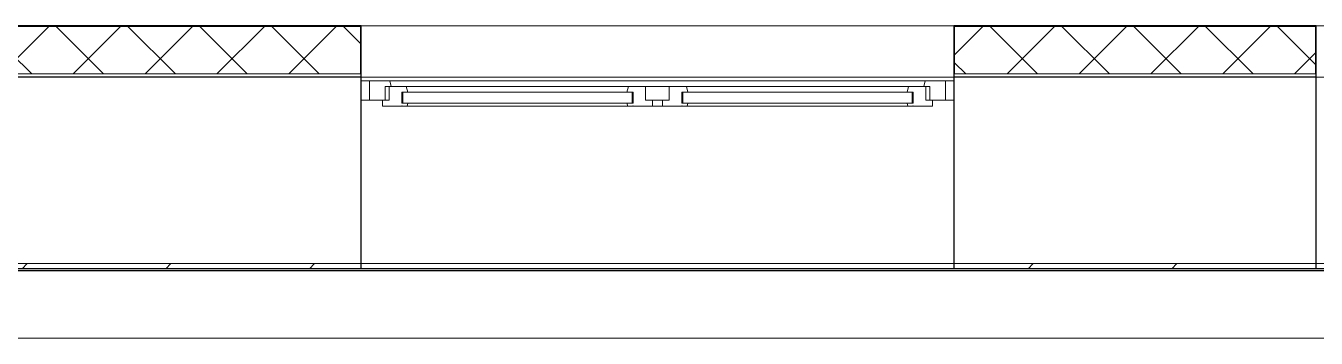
# Model space of a CAD drawing. Header units: millimetres. Extents: x -396912 to 182286, y -43638 to 41610.
# Drawn here: x -44636 to -40826, y 27552 to 28474 of the extents above; entities that cross this region are included whole.
import ezdxf

# ---------------------------------------------------------------- set-up
doc = ezdxf.new("R2010")
doc.units = ezdxf.units.MM
doc.linetypes.add('ADSK_Линия сетки', pattern=[25, 20, -2.5, 0, -2.5])
for name, color, linetype, lineweight in [('_ Окна', 7, 'Continuous', 9), ('Ограждение', 252, 'Continuous', 9), ('Окна', 252, 'Continuous', 9), ('Оси', 252, 'Continuous', 9), ('Стены внутренние', 7, 'Continuous', 18), ('Стены наружные', 7, 'Continuous', 18), ('Стены штриховка', 7, 'Continuous', 9)]:
    doc.layers.add(name, color=color, linetype=linetype, lineweight=lineweight)

# ---------------------------------------------------------------- blocks, each defined once
blk = doc.blocks.new('1 этаж')
at = {"layer": '_ Окна', "color": 251, "true_color": 0x636466}
for p, q in [((-49322.8, 27394.3), (-49347.8, 27394.3)), ((-49322.8, 27336.3), (-49322.8, 27394.3)), ((-47597.8, 27394.3), (-47622.8, 27394.3)), ((-47622.8, 27394.3), (-47622.8, 27336.3)), ((-49224.8, 27360.3), (-49227.8, 27360.3)), ((-49227.8, 27360.3), (-49227.8, 27328.3)), ((-48547.8, 27360.3), (-49224.8, 27360.3)), ((-49224.8, 27360.3), (-49224.8, 27328.3)), ((-49224.8, 27328.3), (-49224.8, 27360.3)), ((-48547.8, 27328.3), (-48547.8, 27360.3)), ((-48547.8, 27360.3), (-48547.8, 27328.3)), ((-48544.8, 27360.3), (-48547.8, 27360.3)), ((-48544.8, 27328.3), (-48544.8, 27360.3)), ((-48397.8, 27360.3), (-48400.8, 27360.3)), ((-48400.8, 27360.3), (-48400.8, 27328.3)), ((-47720.8, 27360.3), (-48397.8, 27360.3)), ((-48397.8, 27360.3), (-48397.8, 27328.3)), ((-48397.8, 27328.3), (-48397.8, 27360.3)), ((-47720.8, 27328.3), (-47720.8, 27360.3)), ((-47720.8, 27360.3), (-47720.8, 27328.3)), ((-47717.8, 27360.3), (-47720.8, 27360.3)), ((-47717.8, 27328.3), (-47717.8, 27360.3)), ((-49347.8, 27336.3), (-49322.8, 27336.3)), ((-49227.8, 27328.3), (-49224.8, 27328.3)), ((-49224.8, 27328.3), (-48547.8, 27328.3)), ((-48547.8, 27328.3), (-48544.8, 27328.3)), ((-48400.8, 27328.3), (-48397.8, 27328.3)), ((-48397.8, 27328.3), (-47720.8, 27328.3)), ((-47720.8, 27328.3), (-47717.8, 27328.3)), ((-47622.8, 27336.3), (-47597.8, 27336.3))]:
    blk.add_line(p, q, dxfattribs=at)
at = {"layer": '_ Окна', "color": 251, "lineweight": 18, "true_color": 0x636466}
for p, q in [((-49263.4, 27394.3), (-49322.8, 27394.3)), ((-49322.8, 27394.3), (-49322.8, 27336.3)), ((-49258.8, 27377.3), (-49263.4, 27394.3)), ((-47682.2, 27394.3), (-47686.8, 27377.3)), ((-47622.8, 27394.3), (-47682.2, 27394.3)), ((-47622.8, 27336.3), (-47622.8, 27394.3)), ((-49276.8, 27336.3), (-49276.8, 27377.3)), ((-49276.8, 27377.3), (-49264.8, 27377.3)), ((-49264.8, 27377.3), (-49264.8, 27336.3)), ((-49214.4, 27377.3), (-49264.8, 27377.3)), ((-49227.8, 27328.3), (-49227.8, 27360.3)), ((-49227.8, 27360.3), (-49209.8, 27360.3)), ((-49209.8, 27360.3), (-49214.4, 27377.3)), ((-48558.2, 27377.3), (-48562.8, 27360.3)), ((-48562.8, 27360.3), (-48544.8, 27360.3)), ((-48507.8, 27377.3), (-48558.2, 27377.3)), ((-48544.8, 27360.3), (-48544.8, 27328.3)), ((-48507.8, 27336.3), (-48507.8, 27377.3)), ((-48437.8, 27377.3), (-48437.8, 27336.3)), ((-48387.4, 27377.3), (-48437.8, 27377.3)), ((-48400.8, 27328.3), (-48400.8, 27360.3)), ((-48400.8, 27360.3), (-48382.8, 27360.3)), ((-48382.8, 27360.3), (-48387.4, 27377.3)), ((-47731.2, 27377.3), (-47735.8, 27360.3)), ((-47735.8, 27360.3), (-47717.8, 27360.3)), ((-47680.8, 27377.3), (-47731.2, 27377.3)), ((-47717.8, 27360.3), (-47717.8, 27328.3)), ((-47680.8, 27336.3), (-47680.8, 27377.3)), ((-47680.8, 27377.3), (-47668.8, 27377.3)), ((-47668.8, 27377.3), (-47668.8, 27336.3)), ((-49322.8, 27336.3), (-49284.8, 27336.3)), ((-49264.8, 27336.3), (-49284.8, 27336.3)), ((-49284.8, 27336.3), (-49284.8, 27319.3)), ((-49284.8, 27319.3), (-49228.8, 27319.3)), ((-49228.8, 27319.3), (-49227.8, 27320.3)), ((-49209.8, 27328.3), (-49227.8, 27328.3)), ((-49227.8, 27320.3), (-49226.8, 27319.3)), ((-49226.8, 27319.3), (-49212.2, 27319.3)), ((-49212.2, 27319.3), (-49209.8, 27328.3)), ((-48544.8, 27328.3), (-48562.8, 27328.3)), ((-48562.8, 27328.3), (-48560.4, 27319.3)), ((-48560.4, 27319.3), (-48545.8, 27319.3)), ((-48545.8, 27319.3), (-48544.8, 27320.3)), ((-48544.8, 27320.3), (-48543.8, 27319.3)), ((-48543.8, 27319.3), (-48487.8, 27319.3)), ((-48487.8, 27336.3), (-48507.8, 27336.3)), ((-48487.8, 27319.3), (-48487.8, 27336.3)), ((-48437.8, 27336.3), (-48457.8, 27336.3)), ((-48457.8, 27336.3), (-48457.8, 27319.3)), ((-48457.8, 27319.3), (-48401.8, 27319.3)), ((-48401.8, 27319.3), (-48400.8, 27320.3)), ((-48382.8, 27328.3), (-48400.8, 27328.3)), ((-48400.8, 27320.3), (-48399.8, 27319.3)), ((-48399.8, 27319.3), (-48385.2, 27319.3)), ((-48385.2, 27319.3), (-48382.8, 27328.3)), ((-47717.8, 27328.3), (-47735.8, 27328.3)), ((-47735.8, 27328.3), (-47733.4, 27319.3)), ((-47733.4, 27319.3), (-47718.8, 27319.3)), ((-47718.8, 27319.3), (-47717.8, 27320.3)), ((-47717.8, 27320.3), (-47716.8, 27319.3)), ((-47716.8, 27319.3), (-47660.8, 27319.3)), ((-47660.8, 27336.3), (-47680.8, 27336.3)), ((-47660.8, 27319.3), (-47660.8, 27336.3)), ((-47660.8, 27336.3), (-47622.8, 27336.3))]:
    blk.add_line(p, q, dxfattribs=at)
at = {"layer": 'Ограждение', "color": 251, "true_color": 0x636466}
for p, q in [((-49347.8, 26854.3), (-47597.8, 26854.3)), ((-46527.8, 26854.3), (-44777.8, 26854.3)), ((-44482.8, 26634.3), (-53212.8, 26634.3))]:
    blk.add_line(p, q, dxfattribs=at)
at = {"layer": 'Окна', "color": 251, "true_color": 0x636466}
for p, q in [((-47682.2, 27394.3), (-49263.4, 27394.3)), ((-48558.2, 27377.3), (-49214.4, 27377.3)), ((-48507.8, 27377.3), (-48437.8, 27377.3)), ((-47731.2, 27377.3), (-48387.4, 27377.3)), ((-49228.8, 27319.3), (-49226.8, 27319.3)), ((-49212.2, 27319.3), (-48560.4, 27319.3)), ((-48545.8, 27319.3), (-48543.8, 27319.3)), ((-48487.8, 27336.3), (-48457.8, 27336.3)), ((-48457.8, 27319.3), (-48487.8, 27319.3)), ((-48401.8, 27319.3), (-48399.8, 27319.3)), ((-48385.2, 27319.3), (-47733.4, 27319.3)), ((-47718.8, 27319.3), (-47716.8, 27319.3))]:
    blk.add_line(p, q, dxfattribs=at)
at = {"layer": 'Оси', "color": 251, "linetype": 'ADSK_Линия сетки', "ltscale": 100, "true_color": 0x636466}
blk.add_line((-807.8, 26854.3), (-72530.1, 26854.3), dxfattribs=at)
at = {"layer": 'Стены внутренние', "color": 251, "lineweight": 30, "true_color": 0x636466}
for p, q in [((-49347.8, 27556.3), (-50382.8, 27556.3)), ((-49347.8, 27414.3), (-49347.8, 27556.3)), ((-46527.8, 27556.3), (-47597.8, 27556.3)), ((-47597.8, 27556.3), (-47597.8, 27414.3)), ((-46527.8, 27414.3), (-46527.8, 27556.3)), ((-49347.8, 27404.3), (-50382.8, 27404.3)), ((-49347.8, 26854.3), (-49347.8, 27404.3)), ((-46527.8, 27404.3), (-47597.8, 27404.3)), ((-47597.8, 27404.3), (-47597.8, 26854.3)), ((-46527.8, 26854.3), (-46527.8, 27404.3))]:
    blk.add_line(p, q, dxfattribs=at)
at = {"layer": 'Стены внутренние', "color": 251, "linetype": 'Continuous', "lineweight": 9, "true_color": 0x636466}
for p, q in [((-50380.8, 27443.4), (-50269.9, 27554.3)), ((-50108.3, 27414.3), (-50248.3, 27554.3)), ((-50232, 27556.3), (-50233.2, 27554.3)), ((-50197.8, 27414.3), (-50057.8, 27554.3)), ((-49896.2, 27414.3), (-50036.2, 27554.3)), ((-49985.7, 27414.3), (-49845.7, 27554.3)), ((-49684, 27414.3), (-49824, 27554.3)), ((-49773.5, 27414.3), (-49633.5, 27554.3)), ((-49471.9, 27414.3), (-49611.9, 27554.3)), ((-49561.4, 27414.3), (-49421.4, 27554.3)), ((-49349.8, 27504.3), (-49399.8, 27554.3)), ((-47595.8, 27470.7), (-47512.2, 27554.3)), ((-47350.6, 27414.3), (-47490.6, 27554.3)), ((-47440.1, 27414.3), (-47300.1, 27554.3)), ((-47325, 27554.3), (-47326.2, 27556.3)), ((-47138.4, 27414.3), (-47278.4, 27554.3)), ((-47228, 27414.3), (-47088, 27554.3)), ((-46926.3, 27414.3), (-47066.3, 27554.3)), ((-47015.8, 27414.3), (-46875.8, 27554.3)), ((-46714.2, 27414.3), (-46854.2, 27554.3)), ((-46803.7, 27414.3), (-46663.7, 27554.3)), ((-46738.4, 27554.3), (-46739.1, 27555.4)), ((-46529.8, 27442), (-46642, 27554.3)), ((-50320.4, 27414.3), (-50380.8, 27474.7)), ((-46591.6, 27414.3), (-46529.8, 27476)), ((-47595.8, 27448.7), (-47597.8, 27445.3)), ((-47562.7, 27414.3), (-47595.8, 27447.4))]:
    blk.add_line(p, q, dxfattribs=at)
at = {"layer": 'Стены внутренние', "color": 251, "true_color": 0x636466}
for p, q in [((-49347.8, 27556.3), (-47597.8, 27556.3)), ((-46527.8, 27556.3), (-44777.8, 27556.3)), ((-49347.8, 27404.3), (-47597.8, 27404.3)), ((-46527.8, 27404.3), (-44777.8, 27404.3)), ((-50382.8, 26854.3), (-49347.8, 26854.3)), ((-47597.8, 26854.3), (-46527.8, 26854.3))]:
    blk.add_line(p, q, dxfattribs=at)
at = {"layer": 'Стены наружные', "color": 251, "lineweight": 30, "true_color": 0x636466}
for p, q in [((-49347.8, 27404.3), (-49347.8, 27414.3)), ((-47597.8, 27414.3), (-47597.8, 27404.3)), ((-46527.8, 27404.3), (-46527.8, 27414.3)), ((-44482.8, 26839.3), (-53212.8, 26839.3)), ((-53212.8, 26834.3), (-44482.8, 26834.3)), ((-49347.8, 26839.3), (-49347.8, 26854.3)), ((-47597.8, 26854.3), (-47597.8, 26839.3)), ((-46527.8, 26839.3), (-46527.8, 26854.3))]:
    blk.add_line(p, q, dxfattribs=at)
at = {"layer": 'Стены наружные', "color": 251, "true_color": 0x636466}
for p, q in [((-49347.8, 26854.3), (-50382.8, 26854.3)), ((-46527.8, 26854.3), (-47597.8, 26854.3))]:
    blk.add_line(p, q, dxfattribs=at)
at = {"layer": 'Стены наружные', "color": 251, "linetype": 'Continuous', "lineweight": 9, "true_color": 0x636466}
for p, q in [((-50348.5, 26839.3), (-50333.5, 26854.3)), ((-49924.3, 26839.3), (-49909.3, 26854.3)), ((-49500, 26839.3), (-49485, 26854.3)), ((-47378.7, 26839.3), (-47363.7, 26854.3)), ((-46954.4, 26839.3), (-46939.4, 26854.3)), ((-46530.2, 26839.3), (-46527.8, 26841.6))]:
    blk.add_line(p, q, dxfattribs=at)
at = {"layer": 'Стены штриховка', "color": 251, "true_color": 0x636466}
for p, q in [((-49349.8, 27554.3), (-50380.8, 27554.3)), ((-49349.8, 27554.3), (-49349.8, 27414.3)), ((-46529.8, 27554.3), (-47595.8, 27554.3)), ((-47595.8, 27414.3), (-47595.8, 27554.3)), ((-46529.8, 27554.3), (-46529.8, 27414.3)), ((-50382.8, 27414.3), (-49347.8, 27414.3)), ((-47597.8, 27414.3), (-46527.8, 27414.3))]:
    blk.add_line(p, q, dxfattribs=at)

msp = doc.modelspace()

# ---------------------------------------------------------------- block references
msp.add_blockref('1 этаж', (5702.1, 918.2))

doc.saveas('drawing.dxf')
